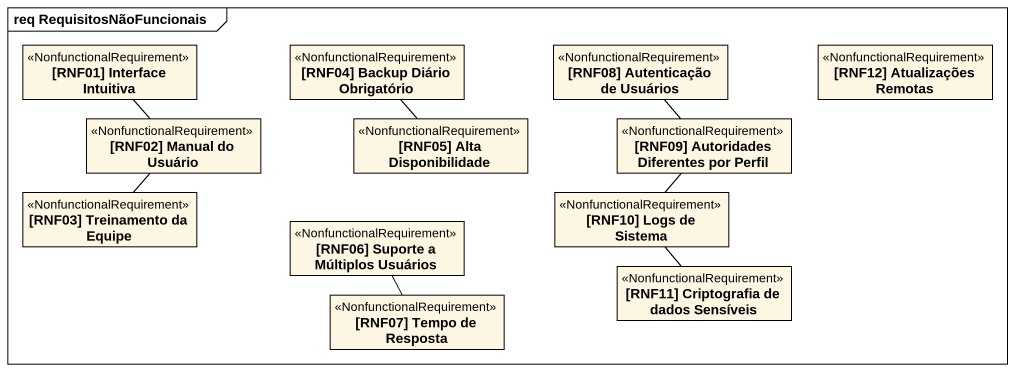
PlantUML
@startuml
mainframe req RequisitosNãoFuncionais
hide circle
hide empty members
class "[RNF01] Interface Intuitiva" as RNF01_Interface_Intuitiva <<NonfunctionalRequirement>>
class "[RNF04] Backup Diário Obrigatório" as RNF04_Backup_Diário <<NonfunctionalRequirement>>
class "[RNF08] Autenticação de Usuários" as RNF08_Autenticação_de <<NonfunctionalRequirement>>
class "[RNF12] Atualizações Remotas" as RNF12_Atualizações_Remotas <<NonfunctionalRequirement>>
class "[RNF02] Manual do Usuário" as RNF02_Manual_do_Usuário <<NonfunctionalRequirement>>
class "[RNF05] Alta Disponibilidade" as RNF05_Alta_Disponibilidade <<NonfunctionalRequirement>>
class "[RNF09] Autoridades Diferentes por Perfil" as RNF09_Autoridades <<NonfunctionalRequirement>>
class "[RNF03] Treinamento da Equipe" as RNF03_Treinamento_da_Equipe <<NonfunctionalRequirement>>
class "[RNF06] Suporte a Múltiplos Usuários" as RNF06_Suporte_a_Múltiplos <<NonfunctionalRequirement>>
class "[RNF10] Logs de Sistema" as RNF10_Logs_de_Sistema <<NonfunctionalRequirement>>
class "[RNF07] Tempo de Resposta" as RNF07_Tempo_de_Resposta <<NonfunctionalRequirement>>
class "[RNF11] Criptografia de dados Sensíveis" as RNF11_Criptografia_de_dados <<NonfunctionalRequirement>>
RNF01_Interface_Intuitiva -- RNF02_Manual_do_Usuário
RNF04_Backup_Diário -- RNF05_Alta_Disponibilidade
RNF08_Autenticação_de -- RNF09_Autoridades
RNF02_Manual_do_Usuário -- RNF03_Treinamento_da_Equipe
RNF09_Autoridades -- RNF10_Logs_de_Sistema
RNF06_Suporte_a_Múltiplos -- RNF07_Tempo_de_Resposta
RNF10_Logs_de_Sistema -- RNF11_Criptografia_de_dados
@enduml
